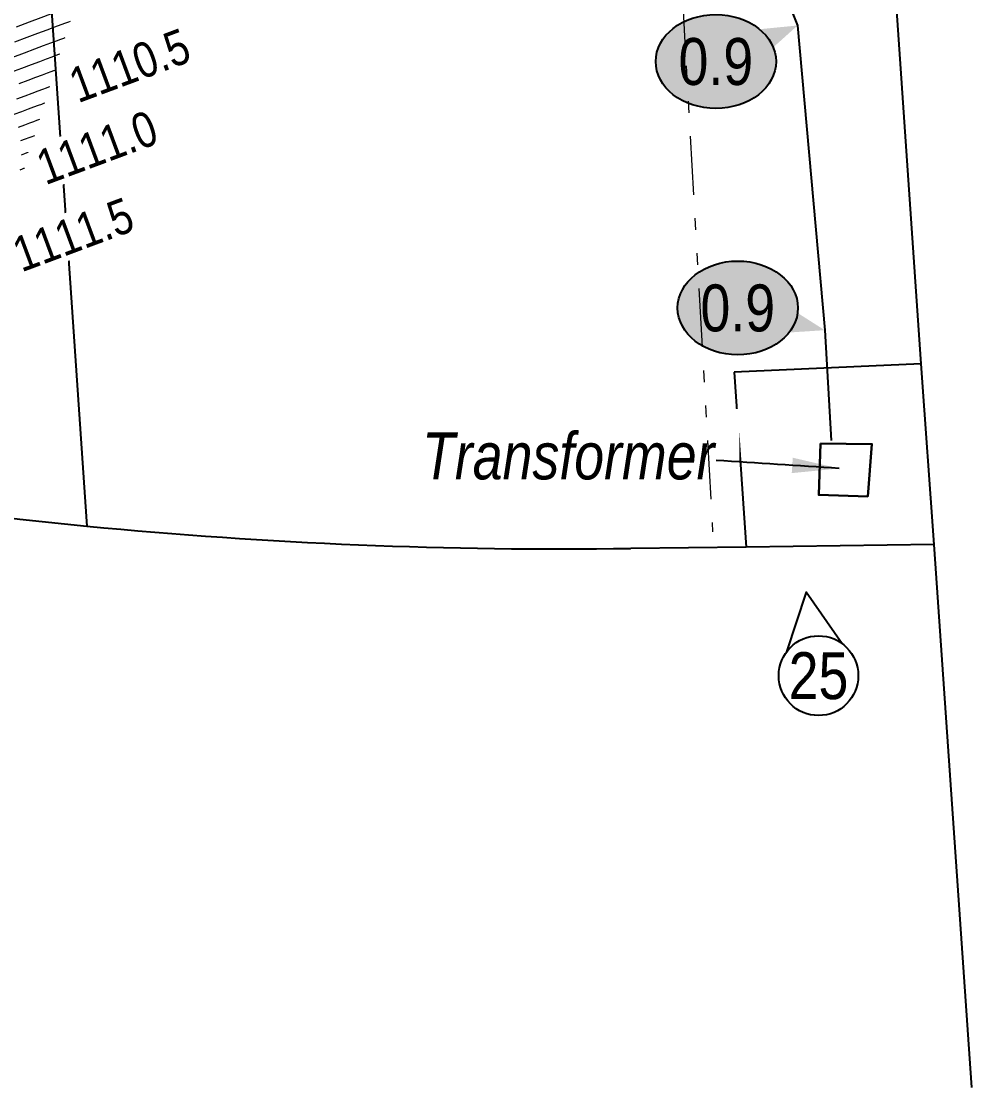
# Model space of a CAD drawing. Extents: x -19176 to -17597, y 5652440 to 5654285.
# Drawn here: x -17814.41 to -17794.14, y 5653089.62 to 5653112.35 of the extents above; entities that cross this region are included whole.
import ezdxf
from ezdxf.enums import TextEntityAlignment as Align

# ---------------------------------------------------------------- set-up
doc = ezdxf.new("R2010")
doc.units = 0
doc.header["$LTSCALE"] = 5
doc.linetypes.add('CENTERLINEX33', pattern=[6.5, 2.5, -1, 0.5, -1, 0.5, -1])
for name, color, linetype in [('AS-POWER-BURIED-ATCO PIPELINES', 241, 'foc-POWER_BURIED'), ('CG-NOTES', 7, 'Continuous'), ('F-RW', 190, 'Continuous'), ('L-TITLEDB', 4, 'Continuous'), ('P-ELEVATION', 7, 'Continuous')]:
    doc.layers.add(name, color=color, linetype=linetype)
for name, color, linetype, lineweight, true_color in [('AS-STRUCTURE', 7, 'Continuous', 30, 0x595959), ('C-TOPO-MAJR', 7, 'Continuous', 15, 0xd3aa5f), ('C-TOPO-MINR', 7, 'Continuous', 13, 0xe9d5af)]:
    doc.layers.add(name, color=color, linetype=linetype, lineweight=lineweight, true_color=true_color)
doc.layers.add('AS-STRUCTURE-T', color=7, linetype='Continuous', true_color=0x454545)
doc.layers.add('C-TOPO-MAJR-TEXT', color=7, linetype='Continuous', true_color=0x644b1b)
doc.layers.add('EXISTING PIPE (EXIST OR HP)', color=240, linetype='CENTERLINEX33', lineweight=20)
doc.styles.add('1.0', font='ARIALN.TTF', dxfattribs={"height": 1})
doc.styles.add('80', font='ARIALN.TTF', dxfattribs={"height": 10})
doc.styles.add('80L', font='ARIALN.TTF', dxfattribs={"height": 10})
doc.styles.add('foc-LtypeFont', font='ARIALN.TTF', dxfattribs={"height": 7.35})
doc.styles.get("Standard").update_dxf_attribs({"font": 'ARIALN.TTF'})
doc.linetypes.add('foc-POWER_BURIED', pattern='A,10,-1,["P",foc-LtypeFont,S=0.2,R=0,X=-0.425,Y=-0.75],-2', length=13)
doc.dimstyles.new('Compass 500', dxfattribs={"dimscale": 0.5, "dimtxt": 0.9, "dimasz": 2, "dimexe": 0.2, "dimexo": 0.0625, "dimgap": 0.5, "dimtad": 0, "dimtih": 1, "dimtoh": 1, "dimzin": 0, "dimdsep": 46, "dimtxsty": '1.0', "dimcen": 0.1, "dimse1": 1, "dimse2": 1, "dimclrd": 256, "dimclrt": 256, "dimaunit": 1, "dimadec": 4, "dimazin": 0, "dimtfac": 0.06, "dimtofl": 0, "dimtmove": 0, "dimatfit": 0, "dimfxl": 0.2, "dimtolj": 1, "dimtzin": 0, "dimlwd": -1, "dimarcsym": 0})

# ---------------------------------------------------------------- blocks, each defined once
blk = doc.blocks.new('*U62')
at = {"layer": 'P-ELEVATION'}
h = blk.add_hatch(color=111, dxfattribs=at)
h.dxf.hatch_style = 1
edge = h.paths.add_edge_path()
edge.add_ellipse((0, 0), major_axis=(-12.83, 0), ratio=0.779302, start_angle=0, end_angle=360)
at = {"layer": 'P-ELEVATION', "color": 7, "flags": 128}
blk.add_lwpolyline([(0, 0, 12.5, 0, 0), (18.54, -4.74, 0, 0, 0)], format="xyseb", dxfattribs=at)
at = {"layer": 'P-ELEVATION', "color": 7}
blk.add_ellipse((0, 0), major_axis=(-12.83, 0), ratio=0.779302, dxfattribs=at)
at = {"layer": 'P-ELEVATION', "style": '80'}
blk.add_attdef('ELEVATION', text='', height=10, dxfattribs=at).set_placement((0, 0), align=Align.MIDDLE_CENTER)
blk = doc.blocks.new('*U63')
at = {"layer": 'P-ELEVATION'}
h = blk.add_hatch(color=111, dxfattribs=at)
h.dxf.hatch_style = 1
edge = h.paths.add_edge_path()
edge.add_ellipse((0, 0), major_axis=(-12.83, 0), ratio=0.779302, start_angle=0, end_angle=360)
at = {"layer": 'P-ELEVATION', "color": 7, "flags": 128}
blk.add_lwpolyline([(0, 0, 12.5, 0, 0), (17.43, 7.68, 0, 0, 0)], format="xyseb", dxfattribs=at)
at = {"layer": 'P-ELEVATION', "color": 7}
blk.add_ellipse((0, 0), major_axis=(-12.83, 0), ratio=0.779302, dxfattribs=at)
at = {"layer": 'P-ELEVATION', "style": '80'}
blk.add_attdef('ELEVATION', text='', height=10, dxfattribs=at).set_placement((0, 0), align=Align.MIDDLE_CENTER)
blk = doc.blocks.new('*U35')
at = {"layer": 'CG-NOTES', "color": 182}
blk.add_lwpolyline([(5.06, 6.81), (-2.64, 17.81), (-6.81, 5.06)], dxfattribs=at)
blk.add_circle((0, 0), 8.49, dxfattribs=at)
at = {"color": 182, "style": '80L'}
blk.add_attdef('#', text='', height=10, dxfattribs=at).set_placement((0, 0), align=Align.MIDDLE_CENTER)

msp = doc.modelspace()

# ---------------------------------------------------------------- linework, layer by layer
at = {"layer": 'AS-POWER-BURIED-ATCO PIPELINES', "ltscale": 0.1, "flags": 128}
msp.add_lwpolyline([(-17809.997, 5653120.547), (-17809.68, 5653120.328), (-17807.2, 5653118.322), (-17798.794, 5653114.618), (-17797.852, 5653112.265), (-17797.272, 5653105.768), (-17797.133, 5653103.418)], dxfattribs=at)
at = {"layer": 'AS-STRUCTURE', "flags": 128}
msp.add_lwpolyline([(-17797.361, 5653103.356), (-17796.264, 5653103.342), (-17796.355, 5653102.225), (-17797.399, 5653102.257)], close=True, dxfattribs=at)
at = {"layer": 'C-TOPO-MAJR', "flags": 128}
for points in [[(-17813.263, 5653112.698), (-17813.263, 5653112.698), (-17813.298, 5653112.685), (-17813.368, 5653112.659), (-17813.473, 5653112.62), (-17813.612, 5653112.568), (-17813.787, 5653112.503), (-17813.996, 5653112.425), (-17814.24, 5653112.334), (-17814.519, 5653112.23)], [(-17813.804, 5653110.959), (-17813.804, 5653110.959), (-17813.829, 5653110.949), (-17813.88, 5653110.93), (-17813.957, 5653110.902), (-17814.058, 5653110.864), (-17814.186, 5653110.816), (-17814.338, 5653110.76), (-17814.516, 5653110.693)], [(-17814.345, 5653109.219), (-17814.345, 5653109.219), (-17814.361, 5653109.213), (-17814.393, 5653109.201), (-17814.44, 5653109.183)]]:
    msp.add_lwpolyline(points, dxfattribs=at)
at = {"layer": 'C-TOPO-MINR', "flags": 128}
for points in [[(-17813.372, 5653112.35), (-17813.372, 5653112.35), (-17813.405, 5653112.338), (-17813.471, 5653112.313), (-17813.57, 5653112.276), (-17813.701, 5653112.227), (-17813.866, 5653112.166), (-17814.064, 5653112.092), (-17814.295, 5653112.006), (-17814.559, 5653111.908)], [(-17813.48, 5653112.002), (-17813.48, 5653112.002), (-17813.511, 5653111.991), (-17813.573, 5653111.968), (-17813.666, 5653111.933), (-17813.791, 5653111.886), (-17813.946, 5653111.829), (-17814.133, 5653111.759), (-17814.351, 5653111.678), (-17814.599, 5653111.585)], [(-17813.588, 5653111.654), (-17813.588, 5653111.654), (-17813.617, 5653111.643), (-17813.675, 5653111.622), (-17813.763, 5653111.589), (-17813.88, 5653111.546), (-17814.026, 5653111.491), (-17814.201, 5653111.426), (-17814.406, 5653111.35), (-17814.64, 5653111.263)], [(-17813.696, 5653111.306), (-17813.696, 5653111.306), (-17813.723, 5653111.296), (-17813.778, 5653111.276), (-17813.86, 5653111.245), (-17813.969, 5653111.205), (-17814.106, 5653111.154), (-17814.27, 5653111.093), (-17814.461, 5653111.021)], [(-17813.912, 5653110.611), (-17813.912, 5653110.611), (-17813.936, 5653110.602), (-17813.983, 5653110.584), (-17814.053, 5653110.558), (-17814.148, 5653110.523), (-17814.265, 5653110.479), (-17814.407, 5653110.426), (-17814.571, 5653110.365)], [(-17814.02, 5653110.263), (-17814.02, 5653110.263), (-17814.042, 5653110.255), (-17814.085, 5653110.238), (-17814.15, 5653110.214), (-17814.237, 5653110.182), (-17814.345, 5653110.142), (-17814.475, 5653110.093)], [(-17814.128, 5653109.915), (-17814.128, 5653109.915), (-17814.148, 5653109.907), (-17814.188, 5653109.893), (-17814.247, 5653109.871), (-17814.326, 5653109.841), (-17814.425, 5653109.804)], [(-17814.236, 5653109.567), (-17814.236, 5653109.567), (-17814.254, 5653109.56), (-17814.29, 5653109.547), (-17814.344, 5653109.527), (-17814.415, 5653109.5)]]:
    msp.add_lwpolyline(points, dxfattribs=at)
at = {"layer": 'F-RW'}
for p, q in [((-17814.211, 5653119.086), (-17813.01, 5653101.593)), ((-17795.216, 5653105.051), (-17799.203, 5653104.877)), ((-17799.203, 5653104.877), (-17798.944, 5653101.141))]:
    msp.add_line(p, q, dxfattribs=at)
at = {"layer": 'L-TITLEDB'}
for p, q in [((-17795.216, 5653105.051), (-17796.265, 5653120.296)), ((-17795.216, 5653105.051), (-17796.265, 5653120.296)), ((-17794.936, 5653101.198), (-17795.216, 5653105.051)), ((-17794.936, 5653101.198), (-17795.216, 5653105.051)), ((-17798.944, 5653101.141), (-17801.411, 5653101.116)), ((-17798.944, 5653101.141), (-17801.411, 5653101.116)), ((-17794.936, 5653101.198), (-17798.944, 5653101.141)), ((-17794.936, 5653101.198), (-17798.944, 5653101.141)), ((-17794.136, 5653089.619), (-17794.936, 5653101.198))]:
    msp.add_line(p, q, dxfattribs=at)
for centre, start, end in [((-17802.92, 5653206.096), 247.76903, 264.4847), ((-17802.92, 5653206.096), 247.76903, 264.4847), ((-17802.905, 5653206.094), 264.47633, 270.81512), ((-17802.905, 5653206.094), 264.47633, 270.81512)]:
    msp.add_arc(centre, 104.989, start, end, dxfattribs=at)

# ---------------------------------------------------------------- block references
at = {"xscale": 0.1000155304115623, "yscale": 0.1000155304115623, "zscale": 0.1000155304115623}
for name, p in [('*U63', (-17799.594, 5653111.497)), ('*U62', (-17799.126, 5653106.243))]:
    msp.add_blockref(name, p, dxfattribs=at).add_auto_attribs({'ELEVATION': '0.9'})
at = {"layer": 'CG-NOTES', "xscale": 0.1, "yscale": 0.1, "zscale": 0.1}
msp.add_blockref('*U35', (-17797.404, 5653098.403), dxfattribs=at).add_auto_attribs({'#': '25'})

# ---------------------------------------------------------------- texts
at = {"layer": 'C-TOPO-MAJR-TEXT', "insert": (-17812.099, 5653111.409, 1110.5), "char_height": 0.75, "attachment_point": 5, "rotation": 20.427}
msp.add_mtext('1110.5', dxfattribs=at)

# ---------------------------------------------------------------- next in the draw order: texts
at = {"layer": 'AS-STRUCTURE-T', "insert": (-17805.938, 5653103.588), "char_height": 1, "attachment_point": 1, "style": '80L', "bg_fill": 2}
msp.add_mtext_dynamic_manual_height_columns('\\pi0.076282;{\\fArial Narrow|b0|i1|c0|p34;Transformer}', width=6.34765, gutter_width=50, heights=[0], dxfattribs=at)
at = {"layer": 'C-TOPO-MAJR-TEXT', "insert": (-17813.305, 5653107.803, 1111.5), "char_height": 0.75, "attachment_point": 5, "rotation": 20.427, "bg_fill": 3, "box_fill_scale": 1.15, "bg_fill_color": 256, "bg_fill_true_color": 256, "bg_fill_transparency": 0}
msp.add_mtext('1111.5', dxfattribs=at)

# ---------------------------------------------------------------- next in the draw order: linework, layer by layer
at = {"layer": 'EXISTING PIPE (EXIST OR HP)', "ltscale": 0.1, "flags": 128}
msp.add_lwpolyline([(-17800.851, 5653122.885), (-17800.745, 5653120.578), (-17799.663, 5653101.473)], dxfattribs=at)

# ---------------------------------------------------------------- next in the draw order: texts
at = {"layer": 'C-TOPO-MAJR-TEXT', "insert": (-17812.795, 5653109.661, 1111), "char_height": 0.75, "width": 2.59311, "attachment_point": 5, "rotation": 20.427, "bg_fill": 3, "box_fill_scale": 1.15, "bg_fill_color": 256, "bg_fill_true_color": 256, "bg_fill_transparency": 0}
msp.add_mtext('1111.0', dxfattribs=at)

# ---------------------------------------------------------------- next in the draw order: leaders
at = {"layer": 'AS-STRUCTURE-T', "path_type": 1}
msp.add_leader([(-17796.966, 5653102.82), (-17799.586, 5653102.992)], dimstyle='Compass 500', override={"dimgap": 0.5, "dimtad": 0}, dxfattribs=at)

doc.saveas('drawing.dxf')
